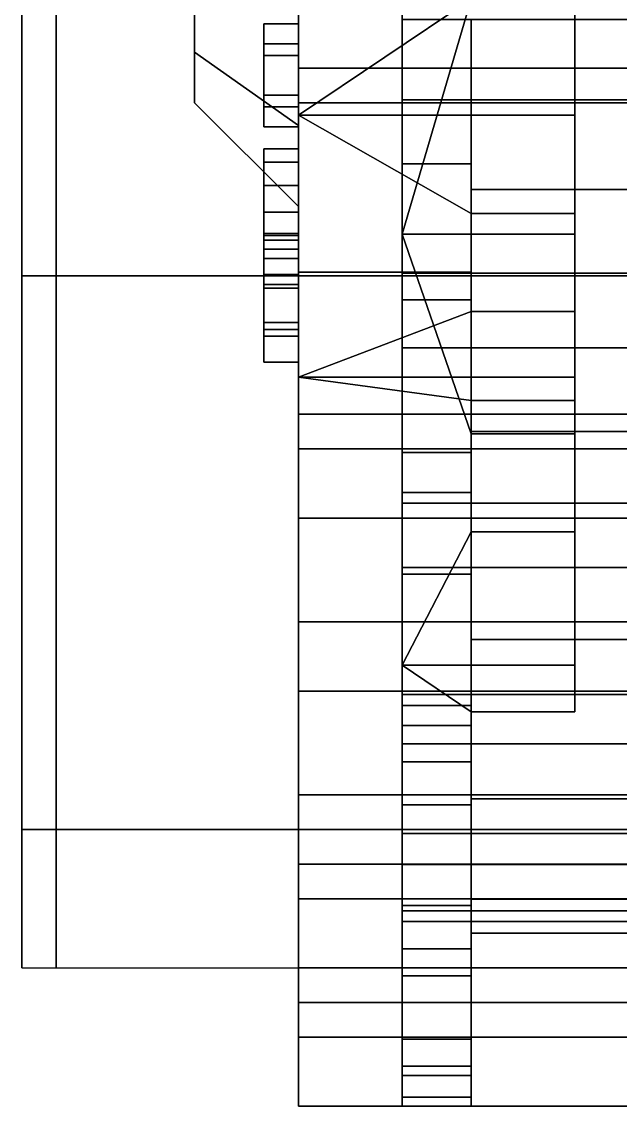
# Model space of a CAD drawing. Header units: millimetres. Extents: x -1 to 1, y -2.1 to 9.2.
# Drawn here: x -0.97 to -0.7969, y -2.08 to -1.7666 of the extents above; entities that cross this region are included whole.
import ezdxf

# ---------------------------------------------------------------- set-up
doc = ezdxf.new("R2010")
doc.units = ezdxf.units.MM
for name, color, linetype in [('fenders', 6, 'Continuous'), ('tracks', 3, 'Continuous'), ('wheels', 2, 'Continuous')]:
    doc.layers.add(name, color=color, linetype=linetype)

msp = doc.modelspace()

# ---------------------------------------------------------------- linework, layer by layer
at = {"layer": 'fenders'}
for points in [[(-0.97, -1.84, 1.05), (-0.97, -1.74, 1.06), (-0.97, -1.74, 1.02), (-0.97, -1.84, 1.01)], [(-0.96, -1.84, 1.06), (-0.96, -1.74, 1.07), (-0.97, -1.74, 1.06), (-0.97, -1.84, 1.05)], [(-0.6, -1.84, 1.06), (-0.6, -1.74, 1.07), (-0.96, -1.74, 1.07), (-0.96, -1.84, 1.06)], [(-0.96, -2, 0.99), (-0.96, -1.84, 1.06), (-0.97, -1.84, 1.05), (-0.97, -2, 0.98)], [(-0.97, -2, 0.98), (-0.97, -1.84, 1.05), (-0.97, -1.84, 1.01), (-0.97, -1.98, 0.94)], [(-0.6, -2, 0.99), (-0.6, -1.84, 1.06), (-0.96, -1.84, 1.06), (-0.96, -2, 0.99)], [(-0.97, -2.04, 0.95), (-0.97, -2, 0.98), (-0.97, -1.98, 0.94), (-0.97, -2.04, 0.89)], [(-0.96, -2.04, 0.96), (-0.96, -2, 0.99), (-0.97, -2, 0.98), (-0.97, -2.04, 0.95)], [(-0.6, -2.04, 0.96), (-0.6, -2, 0.99), (-0.96, -2, 0.99), (-0.96, -2.04, 0.96)]]:
    msp.add_3dface(points, dxfattribs=at)
at = {"layer": 'tracks'}
for points in [[(-0.89, -1.79, 0.95), (-0.89, -1.09, 0.95), (-0.89, -1.08, 0.91), (-0.89, -1.78, 0.91)], [(-0.89, -1.78, 0.91), (-0.89, -1.08, 0.91), (-0.63, -1.08, 0.91), (-0.63, -1.78, 0.91)], [(-0.63, -1.79, 0.95), (-0.63, -1.09, 0.95), (-0.89, -1.09, 0.95), (-0.89, -1.79, 0.95)], [(-0.89, -1.16), (-0.89, -1.94, 0.33), (-0.89, -1.91, 0.36), (-0.89, -1.15, 0.04)], [(-0.89, -1.15, 0.04), (-0.89, -1.91, 0.36), (-0.63, -1.91, 0.36), (-0.63, -1.15, 0.04)], [(-0.63, -1.16), (-0.63, -1.94, 0.33), (-0.89, -1.94, 0.33), (-0.89, -1.16)], [(-0.89, -1.88, 0.88), (-0.89, -1.78, 0.91), (-0.63, -1.78, 0.91), (-0.63, -1.88, 0.88)], [(-0.89, -1.89, 0.92), (-0.89, -1.79, 0.95), (-0.89, -1.78, 0.91), (-0.89, -1.88, 0.88)], [(-0.63, -1.89, 0.92), (-0.63, -1.79, 0.95), (-0.89, -1.79, 0.95), (-0.89, -1.89, 0.92)], [(-0.89, -1.99, 0.84), (-0.89, -1.89, 0.92), (-0.89, -1.88, 0.88), (-0.89, -1.96, 0.81)], [(-0.89, -1.96, 0.81), (-0.89, -1.88, 0.88), (-0.63, -1.88, 0.88), (-0.63, -1.96, 0.81)], [(-0.63, -1.99, 0.84), (-0.63, -1.89, 0.92), (-0.89, -1.89, 0.92), (-0.89, -1.99, 0.84)], [(-0.89, -1.94, 0.33), (-0.89, -2.05, 0.48), (-0.89, -2.01, 0.49), (-0.89, -1.91, 0.36)], [(-0.89, -1.91, 0.36), (-0.89, -2.01, 0.49), (-0.63, -2.01, 0.49), (-0.63, -1.91, 0.36)], [(-0.63, -1.94, 0.33), (-0.63, -2.05, 0.48), (-0.89, -2.05, 0.48), (-0.89, -1.94, 0.33)], [(-0.89, -2.02, 0.71), (-0.89, -1.96, 0.81), (-0.63, -1.96, 0.81), (-0.63, -2.02, 0.71)], [(-0.89, -2.06, 0.72), (-0.89, -1.99, 0.84), (-0.89, -1.96, 0.81), (-0.89, -2.02, 0.71)], [(-0.63, -2.06, 0.72), (-0.63, -1.99, 0.84), (-0.89, -1.99, 0.84), (-0.89, -2.06, 0.72)], [(-0.89, -2.05, 0.48), (-0.89, -2.08, 0.61), (-0.89, -2.04, 0.61), (-0.89, -2.01, 0.49)], [(-0.89, -2.01, 0.49), (-0.89, -2.04, 0.61), (-0.63, -2.04, 0.61), (-0.63, -2.01, 0.49)], [(-0.89, -2.08, 0.61), (-0.89, -2.06, 0.72), (-0.89, -2.02, 0.71), (-0.89, -2.04, 0.61)], [(-0.89, -2.04, 0.61), (-0.89, -2.02, 0.71), (-0.63, -2.02, 0.71), (-0.63, -2.04, 0.61)], [(-0.63, -2.05, 0.48), (-0.63, -2.08, 0.61), (-0.89, -2.08, 0.61), (-0.89, -2.05, 0.48)], [(-0.63, -2.08, 0.61), (-0.63, -2.06, 0.72), (-0.89, -2.06, 0.72), (-0.89, -2.08, 0.61)]]:
    msp.add_3dface(points, dxfattribs=at)
at = {"layer": 'wheels'}
for points in [[(-0.92, -1.74, 0.67), (-0.92, -1.70464, 0.65536), (-0.92, -1.69, 0.62), (-0.92, -1.77536, 0.65536)], [(-0.92, -1.77536, 0.65536), (-0.92, -1.69, 0.62), (-0.92, -1.70464, 0.58464), (-0.92, -1.79, 0.62)], [(-0.92, -1.79, 0.62), (-0.92, -1.70464, 0.58464), (-0.92, -1.74, 0.57), (-0.92, -1.77536, 0.58464)], [(-0.89, -1.79657, 0.67657), (-0.89, -1.74, 0.7), (-0.92, -1.74, 0.67), (-0.92, -1.77536, 0.65536)], [(-0.89, -1.74, 0.54), (-0.89, -1.79657, 0.56343), (-0.92, -1.77536, 0.58464), (-0.92, -1.74, 0.57)], [(-0.84, -1.74, 0.76), (-0.89, -1.74, 0.76), (-0.89, -1.79358, 0.74934), (-0.84, -1.76, 0.75602)], [(-0.84, -1.74, 0.48), (-0.84, -1.76, 0.48398), (-0.89, -1.79358, 0.49066), (-0.89, -1.74, 0.48)], [(-0.89, -1.74, 0.48), (-0.89, -1.79358, 0.49066), (-0.89, -1.78784, 0.50452), (-0.89, -1.77296, 0.50647)], [(-0.89, -1.79358, 0.74934), (-0.89, -1.74, 0.76), (-0.89, -1.74, 0.745), (-0.89, -1.75299, 0.7375)], [(-0.89, -1.74, 0.525), (-0.89, -1.75299, 0.5175), (-0.89, -1.76722, 0.52033), (-0.89, -1.77635, 0.53223)], [(-0.89, -1.74, 0.48), (-0.89, -1.77296, 0.50647), (-0.89, -1.75299, 0.5025), (-0.89, -1.74, 0.495)], [(-0.89, -1.77635, 0.70777), (-0.89, -1.76722, 0.71967), (-0.89, -1.75299, 0.7225), (-0.89, -1.74, 0.715)], [(-0.89, -1.74, 0.54), (-0.89, -1.74, 0.525), (-0.89, -1.77635, 0.53223), (-0.89, -1.79657, 0.56343)], [(-0.89, -1.79657, 0.67657), (-0.89, -1.80718, 0.68718), (-0.89, -1.77635, 0.70777), (-0.89, -1.74, 0.7)], [(-0.89, -1.74, 0.7), (-0.89, -1.77635, 0.70777), (-0.89, -1.74, 0.715), (-0.89, -1.74, 0.7)], [(-0.86, -1.76593, 0.33341), (-0.86, -1.78912, 0.33647), (-0.86, -1.82802, 0.40751), (-0.86, -1.74, 0.39)], [(-0.86, -1.86083, 0.88116), (-0.86, -1.83923, 0.89011), (-0.86, -1.74, 0.85), (-0.86, -1.82802, 0.83249)], [(-0.86, -1.83923, 0.89011), (-0.86, -1.78912, 0.90353), (-0.86, -1.76593, 0.90659), (-0.86, -1.74, 0.85)], [(-0.86, -1.74, 0.85), (-0.84, -1.74, 0.85), (-0.84, -1.76, 0.84602), (-0.86, -1.82802, 0.83249)], [(-0.86, -1.82802, 0.40751), (-0.84, -1.76, 0.39398), (-0.84, -1.74, 0.39), (-0.86, -1.74, 0.39)], [(-0.89, -1.75299, 0.5175), (-0.89, -1.75299, 0.5025), (-0.89, -1.77296, 0.50647), (-0.89, -1.76722, 0.52033)], [(-0.89, -1.76722, 0.71967), (-0.89, -1.77296, 0.73353), (-0.89, -1.75299, 0.7375), (-0.89, -1.75299, 0.7225)], [(-0.89, -1.79358, 0.74934), (-0.89, -1.75299, 0.7375), (-0.89, -1.77296, 0.73353), (-0.89, -1.78784, 0.73548)], [(-0.81, -1.79358, 0.74934), (-0.81, -1.76, 0.75602), (-0.84, -1.76, 0.75602), (-0.89, -1.79358, 0.74934)], [(-0.81, -1.76, 0.48398), (-0.81, -1.79358, 0.49066), (-0.89, -1.79358, 0.49066), (-0.84, -1.76, 0.48398)], [(-0.81, -1.76, 0.84602), (-0.81, -1.82802, 0.83249), (-0.86, -1.82802, 0.83249), (-0.84, -1.76, 0.84602)], [(-0.81, -1.82802, 0.40751), (-0.81, -1.76, 0.39398), (-0.84, -1.76, 0.39398), (-0.86, -1.82802, 0.40751)], [(-0.81, -1.79358, 0.74934), (-0.81, -1.82802, 0.83249), (-0.81, -1.76, 0.84602), (-0.81, -1.76, 0.75602)], [(-0.81, -1.82802, 0.40751), (-0.81, -1.79358, 0.49066), (-0.81, -1.76, 0.48398), (-0.81, -1.76, 0.39398)], [(-0.9, -1.76722, 0.52033), (-0.9, -1.77296, 0.50647), (-0.9, -1.78784, 0.50452), (-0.9, -1.77635, 0.53223)], [(-0.89, -1.76722, 0.52033), (-0.89, -1.77296, 0.50647), (-0.9, -1.77296, 0.50647), (-0.9, -1.76722, 0.52033)], [(-0.89, -1.77635, 0.53223), (-0.89, -1.76722, 0.52033), (-0.9, -1.76722, 0.52033), (-0.9, -1.77635, 0.53223)], [(-0.9, -1.77635, 0.70777), (-0.9, -1.78784, 0.73548), (-0.9, -1.77296, 0.73353), (-0.9, -1.76722, 0.71967)], [(-0.89, -1.76722, 0.71967), (-0.89, -1.77635, 0.70777), (-0.9, -1.77635, 0.70777), (-0.9, -1.76722, 0.71967)], [(-0.89, -1.77296, 0.73353), (-0.89, -1.76722, 0.71967), (-0.9, -1.76722, 0.71967), (-0.9, -1.77296, 0.73353)], [(-0.84, -1.76593, 0.33341), (-0.84, -1.78912, 0.33647), (-0.86, -1.78912, 0.33647), (-0.86, -1.76593, 0.33341)], [(-0.84, -1.78912, 0.90353), (-0.84, -1.76593, 0.90659), (-0.86, -1.76593, 0.90659), (-0.86, -1.78912, 0.90353)], [(-0.68, -1.76593, 0.33341), (-0.68, -1.78912, 0.33647), (-0.84, -1.78912, 0.33647), (-0.84, -1.76593, 0.33341)], [(-0.68, -1.78912, 0.90353), (-0.68, -1.76593, 0.90659), (-0.84, -1.76593, 0.90659), (-0.84, -1.78912, 0.90353)], [(-0.89, -1.77296, 0.50647), (-0.89, -1.78784, 0.50452), (-0.9, -1.78784, 0.50452), (-0.9, -1.77296, 0.50647)], [(-0.89, -1.78784, 0.73548), (-0.89, -1.77296, 0.73353), (-0.9, -1.77296, 0.73353), (-0.9, -1.78784, 0.73548)], [(-0.89, -1.82, 0.62), (-0.89, -1.79657, 0.67657), (-0.92, -1.77536, 0.65536), (-0.92, -1.79, 0.62)], [(-0.89, -1.79657, 0.56343), (-0.89, -1.82, 0.62), (-0.92, -1.79, 0.62), (-0.92, -1.77536, 0.58464)], [(-0.9, -1.77635, 0.53223), (-0.9, -1.78784, 0.50452), (-0.9, -1.79697, 0.51642), (-0.9, -1.79123, 0.53027)], [(-0.89, -1.79123, 0.53027), (-0.89, -1.77635, 0.53223), (-0.9, -1.77635, 0.53223), (-0.9, -1.79123, 0.53027)], [(-0.9, -1.79123, 0.70973), (-0.9, -1.79697, 0.72358), (-0.9, -1.78784, 0.73548), (-0.9, -1.77635, 0.70777)], [(-0.89, -1.77635, 0.70777), (-0.89, -1.79123, 0.70973), (-0.9, -1.79123, 0.70973), (-0.9, -1.77635, 0.70777)], [(-0.89, -1.77635, 0.53223), (-0.89, -1.79123, 0.53027), (-0.89, -1.80329, 0.53834), (-0.89, -1.80718, 0.55282)], [(-0.89, -1.80718, 0.68718), (-0.89, -1.80329, 0.70166), (-0.89, -1.79123, 0.70973), (-0.89, -1.77635, 0.70777)], [(-0.89, -1.79657, 0.56343), (-0.89, -1.77635, 0.53223), (-0.89, -1.80718, 0.55282), (-0.89, -1.79657, 0.56343)], [(-0.89, -1.78784, 0.50452), (-0.89, -1.79697, 0.51642), (-0.9, -1.79697, 0.51642), (-0.9, -1.78784, 0.50452)], [(-0.89, -1.79697, 0.72358), (-0.89, -1.78784, 0.73548), (-0.9, -1.78784, 0.73548), (-0.9, -1.79697, 0.72358)], [(-0.89, -1.83899, 0.71899), (-0.89, -1.79358, 0.74934), (-0.89, -1.78784, 0.73548), (-0.89, -1.79697, 0.72358)], [(-0.89, -1.79358, 0.49066), (-0.89, -1.8139, 0.52773), (-0.89, -1.79697, 0.51642), (-0.89, -1.78784, 0.50452)], [(-0.84, -1.78912, 0.33647), (-0.84, -1.8077, 0.28891), (-0.86, -1.8077, 0.28891), (-0.86, -1.78912, 0.33647)], [(-0.84, -1.8077, 0.95109), (-0.84, -1.78912, 0.90353), (-0.86, -1.78912, 0.90353), (-0.86, -1.8077, 0.95109)], [(-0.86, -1.8077, 0.28891), (-0.86, -1.828, 0.29159), (-0.86, -1.82802, 0.40751), (-0.86, -1.78912, 0.33647)], [(-0.86, -1.84691, 0.94058), (-0.86, -1.828, 0.94841), (-0.86, -1.78912, 0.90353), (-0.86, -1.83923, 0.89011)], [(-0.84, -1.78912, 0.33647), (-0.68, -1.78912, 0.33647), (-0.68, -1.81506, 0.33988), (-0.84, -1.81506, 0.33988)], [(-0.84, -1.81506, 0.33988), (-0.84, -1.828, 0.29159), (-0.84, -1.8077, 0.28891), (-0.84, -1.78912, 0.33647)], [(-0.84, -1.81506, 0.90012), (-0.68, -1.81506, 0.90012), (-0.68, -1.78912, 0.90353), (-0.84, -1.78912, 0.90353)], [(-0.84, -1.828, 0.94841), (-0.84, -1.81506, 0.90012), (-0.84, -1.78912, 0.90353), (-0.84, -1.8077, 0.95109)], [(-0.89, -1.79697, 0.51642), (-0.89, -1.79123, 0.53027), (-0.9, -1.79123, 0.53027), (-0.9, -1.79697, 0.51642)], [(-0.89, -1.79123, 0.70973), (-0.89, -1.79697, 0.72358), (-0.9, -1.79697, 0.72358), (-0.9, -1.79123, 0.70973)], [(-0.89, -1.79123, 0.53027), (-0.89, -1.79697, 0.51642), (-0.89, -1.8139, 0.52773), (-0.89, -1.80329, 0.53834)], [(-0.89, -1.80329, 0.70166), (-0.89, -1.8139, 0.71227), (-0.89, -1.79697, 0.72358), (-0.89, -1.79123, 0.70973)], [(-0.84, -1.83899, 0.71899), (-0.84, -1.82204, 0.73032), (-0.89, -1.79358, 0.74934), (-0.89, -1.83899, 0.71899)], [(-0.81, -1.82204, 0.73032), (-0.81, -1.79358, 0.74934), (-0.89, -1.79358, 0.74934), (-0.84, -1.82204, 0.73032)], [(-0.84, -1.83899, 0.52101), (-0.89, -1.83899, 0.52101), (-0.89, -1.79358, 0.49066), (-0.84, -1.82204, 0.50968)], [(-0.81, -1.79358, 0.49066), (-0.81, -1.82204, 0.50968), (-0.84, -1.82204, 0.50968), (-0.89, -1.79358, 0.49066)], [(-0.89, -1.79358, 0.49066), (-0.89, -1.83899, 0.52101), (-0.89, -1.82839, 0.53161), (-0.89, -1.8139, 0.52773)], [(-0.81, -1.82802, 0.83249), (-0.81, -1.79358, 0.74934), (-0.81, -1.82204, 0.73032), (-0.81, -1.88568, 0.79396)], [(-0.81, -1.79358, 0.49066), (-0.81, -1.82802, 0.40751), (-0.81, -1.88568, 0.44604), (-0.81, -1.82204, 0.50968)], [(-0.89, -1.79657, 0.56343), (-0.89, -1.80718, 0.55282), (-0.89, -1.82777, 0.58365), (-0.89, -1.82, 0.62)], [(-0.89, -1.82, 0.62), (-0.89, -1.835, 0.62), (-0.89, -1.82777, 0.65635), (-0.89, -1.79657, 0.67657)], [(-0.89, -1.79657, 0.67657), (-0.89, -1.82777, 0.65635), (-0.89, -1.80718, 0.68718), (-0.89, -1.79657, 0.67657)], [(-0.89, -1.83899, 0.71899), (-0.89, -1.79697, 0.72358), (-0.89, -1.8139, 0.71227), (-0.89, -1.82839, 0.70839)], [(-0.9, -1.80329, 0.53834), (-0.9, -1.8139, 0.52773), (-0.9, -1.82839, 0.53161), (-0.9, -1.80718, 0.55282)], [(-0.89, -1.80329, 0.53834), (-0.89, -1.8139, 0.52773), (-0.9, -1.8139, 0.52773), (-0.9, -1.80329, 0.53834)], [(-0.89, -1.80718, 0.55282), (-0.89, -1.80329, 0.53834), (-0.9, -1.80329, 0.53834), (-0.9, -1.80718, 0.55282)], [(-0.9, -1.80718, 0.68718), (-0.9, -1.82839, 0.70839), (-0.9, -1.8139, 0.71227), (-0.9, -1.80329, 0.70166)], [(-0.89, -1.80329, 0.70166), (-0.89, -1.80718, 0.68718), (-0.9, -1.80718, 0.68718), (-0.9, -1.80329, 0.70166)], [(-0.89, -1.8139, 0.71227), (-0.89, -1.80329, 0.70166), (-0.9, -1.80329, 0.70166), (-0.9, -1.8139, 0.71227)], [(-0.9, -1.80718, 0.55282), (-0.9, -1.82839, 0.53161), (-0.9, -1.83227, 0.5461), (-0.9, -1.82166, 0.55671)], [(-0.89, -1.82166, 0.55671), (-0.89, -1.80718, 0.55282), (-0.9, -1.80718, 0.55282), (-0.9, -1.82166, 0.55671)], [(-0.9, -1.82166, 0.68329), (-0.9, -1.83227, 0.6939), (-0.9, -1.82839, 0.70839), (-0.9, -1.80718, 0.68718)], [(-0.89, -1.80718, 0.68718), (-0.89, -1.82166, 0.68329), (-0.9, -1.82166, 0.68329), (-0.9, -1.80718, 0.68718)], [(-0.89, -1.80718, 0.55282), (-0.89, -1.82166, 0.55671), (-0.89, -1.82973, 0.56877), (-0.89, -1.82777, 0.58365)], [(-0.89, -1.82777, 0.65635), (-0.89, -1.82973, 0.67123), (-0.89, -1.82166, 0.68329), (-0.89, -1.80718, 0.68718)], [(-0.84, -1.8077, 0.28891), (-0.84, -1.828, 0.29159), (-0.86, -1.828, 0.29159), (-0.86, -1.8077, 0.28891)], [(-0.84, -1.828, 0.94841), (-0.84, -1.8077, 0.95109), (-0.86, -1.8077, 0.95109), (-0.86, -1.828, 0.94841)], [(-0.89, -1.8139, 0.52773), (-0.89, -1.82839, 0.53161), (-0.9, -1.82839, 0.53161), (-0.9, -1.8139, 0.52773)], [(-0.89, -1.82839, 0.70839), (-0.89, -1.8139, 0.71227), (-0.9, -1.8139, 0.71227), (-0.9, -1.82839, 0.70839)], [(-0.84, -1.81506, 0.33988), (-0.68, -1.81506, 0.33988), (-0.68, -1.83923, 0.34989), (-0.84, -1.83923, 0.34989)], [(-0.84, -1.828, 0.29159), (-0.84, -1.81506, 0.33988), (-0.84, -1.83923, 0.34989), (-0.84, -1.84691, 0.29942)], [(-0.84, -1.83923, 0.89011), (-0.68, -1.83923, 0.89011), (-0.68, -1.81506, 0.90012), (-0.84, -1.81506, 0.90012)], [(-0.84, -1.81506, 0.90012), (-0.84, -1.828, 0.94841), (-0.84, -1.84691, 0.94058), (-0.84, -1.83923, 0.89011)], [(-0.89, -1.82, 0.62), (-0.89, -1.82777, 0.58365), (-0.89, -1.835, 0.62), (-0.89, -1.82, 0.62)], [(-0.89, -1.83227, 0.5461), (-0.89, -1.82166, 0.55671), (-0.9, -1.82166, 0.55671), (-0.9, -1.83227, 0.5461)], [(-0.89, -1.82166, 0.68329), (-0.89, -1.83227, 0.6939), (-0.9, -1.83227, 0.6939), (-0.9, -1.82166, 0.68329)], [(-0.89, -1.82166, 0.55671), (-0.89, -1.83227, 0.5461), (-0.89, -1.84358, 0.56303), (-0.89, -1.82973, 0.56877)], [(-0.89, -1.82973, 0.67123), (-0.89, -1.84358, 0.67697), (-0.89, -1.83227, 0.6939), (-0.89, -1.82166, 0.68329)], [(-0.84, -1.88568, 0.79396), (-0.84, -1.82204, 0.73032), (-0.84, -1.83899, 0.71899), (-0.84, -1.90263, 0.78263)], [(-0.81, -1.88568, 0.79396), (-0.81, -1.82204, 0.73032), (-0.84, -1.82204, 0.73032), (-0.84, -1.88568, 0.79396)], [(-0.84, -1.90263, 0.45737), (-0.84, -1.83899, 0.52101), (-0.84, -1.82204, 0.50968), (-0.84, -1.88568, 0.44604)], [(-0.81, -1.82204, 0.50968), (-0.81, -1.88568, 0.44604), (-0.84, -1.88568, 0.44604), (-0.84, -1.82204, 0.50968)], [(-0.9, -1.82777, 0.58365), (-0.9, -1.85548, 0.57216), (-0.9, -1.85353, 0.58704), (-0.9, -1.83967, 0.59278)], [(-0.9, -1.82973, 0.56877), (-0.9, -1.84358, 0.56303), (-0.9, -1.85548, 0.57216), (-0.9, -1.82777, 0.58365)], [(-0.89, -1.83967, 0.59278), (-0.89, -1.82777, 0.58365), (-0.9, -1.82777, 0.58365), (-0.9, -1.83967, 0.59278)], [(-0.89, -1.82777, 0.58365), (-0.89, -1.82973, 0.56877), (-0.9, -1.82973, 0.56877), (-0.9, -1.82777, 0.58365)], [(-0.9, -1.82777, 0.65635), (-0.9, -1.85548, 0.66784), (-0.9, -1.84358, 0.67697), (-0.9, -1.82973, 0.67123)], [(-0.9, -1.83967, 0.64722), (-0.9, -1.85353, 0.65296), (-0.9, -1.85548, 0.66784), (-0.9, -1.82777, 0.65635)], [(-0.89, -1.82973, 0.67123), (-0.89, -1.82777, 0.65635), (-0.9, -1.82777, 0.65635), (-0.9, -1.82973, 0.67123)], [(-0.89, -1.82777, 0.65635), (-0.89, -1.83967, 0.64722), (-0.9, -1.83967, 0.64722), (-0.9, -1.82777, 0.65635)], [(-0.89, -1.82839, 0.53161), (-0.89, -1.83227, 0.5461), (-0.9, -1.83227, 0.5461), (-0.9, -1.82839, 0.53161)], [(-0.89, -1.83227, 0.6939), (-0.89, -1.82839, 0.70839), (-0.9, -1.82839, 0.70839), (-0.9, -1.83227, 0.6939)], [(-0.89, -1.82973, 0.56877), (-0.89, -1.84358, 0.56303), (-0.9, -1.84358, 0.56303), (-0.9, -1.82973, 0.56877)], [(-0.89, -1.84358, 0.67697), (-0.89, -1.82973, 0.67123), (-0.9, -1.82973, 0.67123), (-0.9, -1.84358, 0.67697)], [(-0.89, -1.82777, 0.58365), (-0.89, -1.83967, 0.59278), (-0.89, -1.8425, 0.60701), (-0.89, -1.835, 0.62)], [(-0.89, -1.835, 0.62), (-0.89, -1.8425, 0.63299), (-0.89, -1.83967, 0.64722), (-0.89, -1.82777, 0.65635)], [(-0.89, -1.86934, 0.67358), (-0.89, -1.83899, 0.71899), (-0.89, -1.82839, 0.70839), (-0.89, -1.83227, 0.6939)], [(-0.89, -1.83899, 0.52101), (-0.89, -1.84358, 0.56303), (-0.89, -1.83227, 0.5461), (-0.89, -1.82839, 0.53161)], [(-0.84, -1.828, 0.29159), (-0.84, -1.84691, 0.29942), (-0.86, -1.84691, 0.29942), (-0.86, -1.828, 0.29159)], [(-0.84, -1.84691, 0.94058), (-0.84, -1.828, 0.94841), (-0.86, -1.828, 0.94841), (-0.86, -1.84691, 0.94058)], [(-0.86, -1.828, 0.29159), (-0.86, -1.83923, 0.34989), (-0.86, -1.82802, 0.40751)], [(-0.86, -1.828, 0.29159), (-0.86, -1.84691, 0.29942), (-0.86, -1.83923, 0.34989)], [(-0.86, -1.83923, 0.34989), (-0.86, -1.86083, 0.35884), (-0.86, -1.82802, 0.40751)], [(-0.86, -1.86083, 0.35884), (-0.86, -1.90575, 0.38478), (-0.86, -1.90263, 0.45737), (-0.86, -1.82802, 0.40751)], [(-0.86, -1.92431, 0.84099), (-0.86, -1.90575, 0.85522), (-0.86, -1.82802, 0.83249), (-0.86, -1.90263, 0.78263)], [(-0.86, -1.90575, 0.85522), (-0.86, -1.92624, 0.90199), (-0.86, -1.91, 0.91445), (-0.86, -1.82802, 0.83249)], [(-0.86, -1.91, 0.91445), (-0.86, -1.86083, 0.88116), (-0.86, -1.82802, 0.83249)], [(-0.86, -1.82802, 0.83249), (-0.84, -1.88568, 0.79396), (-0.84, -1.90263, 0.78263), (-0.86, -1.90263, 0.78263)], [(-0.81, -1.82802, 0.83249), (-0.81, -1.88568, 0.79396), (-0.84, -1.88568, 0.79396), (-0.86, -1.82802, 0.83249)], [(-0.86, -1.90263, 0.45737), (-0.84, -1.90263, 0.45737), (-0.84, -1.88568, 0.44604), (-0.86, -1.82802, 0.40751)], [(-0.81, -1.88568, 0.44604), (-0.81, -1.82802, 0.40751), (-0.86, -1.82802, 0.40751), (-0.84, -1.88568, 0.44604)], [(-0.89, -1.86934, 0.67358), (-0.89, -1.83227, 0.6939), (-0.89, -1.84358, 0.67697), (-0.89, -1.85548, 0.66784)], [(-0.9, -1.835, 0.62), (-0.9, -1.865, 0.62), (-0.9, -1.8575, 0.63299), (-0.9, -1.8425, 0.63299)], [(-0.9, -1.8425, 0.60701), (-0.9, -1.8575, 0.60701), (-0.9, -1.865, 0.62), (-0.9, -1.835, 0.62)], [(-0.89, -1.8425, 0.63299), (-0.89, -1.835, 0.62), (-0.9, -1.835, 0.62), (-0.9, -1.8425, 0.63299)], [(-0.89, -1.835, 0.62), (-0.89, -1.8425, 0.60701), (-0.9, -1.8425, 0.60701), (-0.9, -1.835, 0.62)], [(-0.89, -1.85353, 0.58704), (-0.89, -1.83967, 0.59278), (-0.9, -1.83967, 0.59278), (-0.9, -1.85353, 0.58704)], [(-0.89, -1.83967, 0.64722), (-0.89, -1.85353, 0.65296), (-0.9, -1.85353, 0.65296), (-0.9, -1.83967, 0.64722)], [(-0.84, -1.83899, 0.71899), (-0.89, -1.83899, 0.71899), (-0.89, -1.86934, 0.67358), (-0.84, -1.85032, 0.70204)], [(-0.84, -1.83899, 0.52101), (-0.84, -1.85032, 0.53796), (-0.89, -1.86934, 0.56642), (-0.89, -1.83899, 0.52101)], [(-0.89, -1.83899, 0.52101), (-0.89, -1.86934, 0.56642), (-0.89, -1.85548, 0.57216), (-0.89, -1.84358, 0.56303)], [(-0.89, -1.83967, 0.59278), (-0.89, -1.85353, 0.58704), (-0.89, -1.8575, 0.60701), (-0.89, -1.8425, 0.60701)], [(-0.89, -1.8425, 0.63299), (-0.89, -1.8575, 0.63299), (-0.89, -1.85353, 0.65296), (-0.89, -1.83967, 0.64722)], [(-0.84, -1.84691, 0.29942), (-0.84, -1.83923, 0.34989), (-0.86, -1.83923, 0.34989), (-0.86, -1.84691, 0.29942)], [(-0.84, -1.83923, 0.89011), (-0.84, -1.84691, 0.94058), (-0.86, -1.84691, 0.94058), (-0.86, -1.83923, 0.89011)], [(-0.84, -1.83923, 0.34989), (-0.84, -1.86083, 0.35884), (-0.86, -1.86083, 0.35884), (-0.86, -1.83923, 0.34989)], [(-0.84, -1.86083, 0.88116), (-0.84, -1.83923, 0.89011), (-0.86, -1.83923, 0.89011), (-0.86, -1.86083, 0.88116)], [(-0.84, -1.90263, 0.78263), (-0.84, -1.83899, 0.71899), (-0.84, -1.85032, 0.70204), (-0.84, -1.91396, 0.76568)], [(-0.84, -1.91396, 0.47432), (-0.84, -1.85032, 0.53796), (-0.84, -1.83899, 0.52101), (-0.84, -1.90263, 0.45737)], [(-0.68, -1.83923, 0.34989), (-0.68, -1.86083, 0.35884), (-0.84, -1.86083, 0.35884), (-0.84, -1.83923, 0.34989)], [(-0.68, -1.86083, 0.88116), (-0.68, -1.83923, 0.89011), (-0.84, -1.83923, 0.89011), (-0.84, -1.86083, 0.88116)], [(-0.89, -1.8575, 0.63299), (-0.89, -1.8425, 0.63299), (-0.9, -1.8425, 0.63299), (-0.9, -1.8575, 0.63299)], [(-0.89, -1.8425, 0.60701), (-0.89, -1.8575, 0.60701), (-0.9, -1.8575, 0.60701), (-0.9, -1.8425, 0.60701)], [(-0.89, -1.84358, 0.56303), (-0.89, -1.85548, 0.57216), (-0.9, -1.85548, 0.57216), (-0.9, -1.84358, 0.56303)], [(-0.89, -1.85548, 0.66784), (-0.89, -1.84358, 0.67697), (-0.9, -1.84358, 0.67697), (-0.9, -1.85548, 0.66784)], [(-0.81, -1.86934, 0.67358), (-0.81, -1.85032, 0.70204), (-0.84, -1.85032, 0.70204), (-0.89, -1.86934, 0.67358)], [(-0.81, -1.85032, 0.53796), (-0.81, -1.86934, 0.56642), (-0.89, -1.86934, 0.56642), (-0.84, -1.85032, 0.53796)], [(-0.81, -1.85032, 0.70204), (-0.81, -1.91396, 0.76568), (-0.84, -1.91396, 0.76568), (-0.84, -1.85032, 0.70204)], [(-0.81, -1.91396, 0.47432), (-0.81, -1.85032, 0.53796), (-0.84, -1.85032, 0.53796), (-0.84, -1.91396, 0.47432)], [(-0.81, -1.86934, 0.67358), (-0.81, -1.95249, 0.70802), (-0.81, -1.91396, 0.76568), (-0.81, -1.85032, 0.70204)], [(-0.81, -1.95249, 0.53198), (-0.81, -1.86934, 0.56642), (-0.81, -1.85032, 0.53796), (-0.81, -1.91396, 0.47432)], [(-0.89, -1.85548, 0.57216), (-0.89, -1.85353, 0.58704), (-0.9, -1.85353, 0.58704), (-0.9, -1.85548, 0.57216)], [(-0.89, -1.85353, 0.65296), (-0.89, -1.85548, 0.66784), (-0.9, -1.85548, 0.66784), (-0.9, -1.85353, 0.65296)], [(-0.89, -1.88, 0.62), (-0.89, -1.86934, 0.67358), (-0.89, -1.85548, 0.66784), (-0.89, -1.85353, 0.65296)], [(-0.89, -1.86934, 0.56642), (-0.89, -1.8575, 0.60701), (-0.89, -1.85353, 0.58704), (-0.89, -1.85548, 0.57216)], [(-0.89, -1.88, 0.62), (-0.89, -1.85353, 0.65296), (-0.89, -1.8575, 0.63299), (-0.89, -1.865, 0.62)], [(-0.89, -1.865, 0.62), (-0.89, -1.8575, 0.63299), (-0.9, -1.8575, 0.63299), (-0.9, -1.865, 0.62)], [(-0.89, -1.8575, 0.60701), (-0.89, -1.865, 0.62), (-0.9, -1.865, 0.62), (-0.9, -1.8575, 0.60701)], [(-0.89, -1.86934, 0.56642), (-0.89, -1.88, 0.62), (-0.89, -1.865, 0.62), (-0.89, -1.8575, 0.60701)], [(-0.84, -1.86083, 0.35884), (-0.84, -1.89109, 0.31772), (-0.86, -1.89109, 0.31772), (-0.86, -1.86083, 0.35884)], [(-0.84, -1.89109, 0.92228), (-0.84, -1.86083, 0.88116), (-0.86, -1.86083, 0.88116), (-0.86, -1.89109, 0.92228)], [(-0.86, -1.89109, 0.31772), (-0.86, -1.91, 0.32555), (-0.86, -1.90575, 0.38478), (-0.86, -1.86083, 0.35884)], [(-0.84, -1.86083, 0.35884), (-0.68, -1.86083, 0.35884), (-0.68, -1.885, 0.36885), (-0.84, -1.885, 0.36885)], [(-0.84, -1.885, 0.36885), (-0.84, -1.91, 0.32555), (-0.84, -1.89109, 0.31772), (-0.84, -1.86083, 0.35884)], [(-0.84, -1.885, 0.87115), (-0.68, -1.885, 0.87115), (-0.68, -1.86083, 0.88116), (-0.84, -1.86083, 0.88116)], [(-0.84, -1.91, 0.91445), (-0.84, -1.885, 0.87115), (-0.84, -1.86083, 0.88116), (-0.84, -1.89109, 0.92228)], [(-0.81, -1.87602, 0.64), (-0.81, -1.86934, 0.67358), (-0.89, -1.86934, 0.67358), (-0.84, -1.87602, 0.64)], [(-0.81, -1.86934, 0.56642), (-0.81, -1.87602, 0.6), (-0.84, -1.87602, 0.6), (-0.89, -1.86934, 0.56642)], [(-0.84, -1.88, 0.62), (-0.89, -1.88, 0.62), (-0.89, -1.86934, 0.56642), (-0.84, -1.87602, 0.6)], [(-0.84, -1.88, 0.62), (-0.84, -1.87602, 0.64), (-0.89, -1.86934, 0.67358), (-0.89, -1.88, 0.62)], [(-0.81, -1.95249, 0.70802), (-0.81, -1.86934, 0.67358), (-0.81, -1.87602, 0.64), (-0.81, -1.96602, 0.64)], [(-0.81, -1.86934, 0.56642), (-0.81, -1.95249, 0.53198), (-0.81, -1.96602, 0.6), (-0.81, -1.87602, 0.6)], [(-0.81, -1.96602, 0.64), (-0.81, -1.87602, 0.64), (-0.84, -1.87602, 0.64), (-0.84, -1.96602, 0.64)], [(-0.81, -1.87602, 0.6), (-0.81, -1.96602, 0.6), (-0.84, -1.96602, 0.6), (-0.84, -1.87602, 0.6)], [(-0.84, -1.96602, 0.64), (-0.84, -1.87602, 0.64), (-0.84, -1.88, 0.62), (-0.84, -1.97, 0.62)], [(-0.84, -1.97, 0.62), (-0.84, -1.88, 0.62), (-0.84, -1.87602, 0.6), (-0.84, -1.96602, 0.6)], [(-0.84, -1.885, 0.36885), (-0.68, -1.885, 0.36885), (-0.68, -1.90575, 0.38478), (-0.84, -1.90575, 0.38478)], [(-0.84, -1.91, 0.32555), (-0.84, -1.885, 0.36885), (-0.84, -1.90575, 0.38478), (-0.84, -1.92624, 0.33801)], [(-0.84, -1.90575, 0.85522), (-0.68, -1.90575, 0.85522), (-0.68, -1.885, 0.87115), (-0.84, -1.885, 0.87115)], [(-0.84, -1.885, 0.87115), (-0.84, -1.91, 0.91445), (-0.84, -1.92624, 0.90199), (-0.84, -1.90575, 0.85522)], [(-0.84, -1.89109, 0.31772), (-0.84, -1.91, 0.32555), (-0.86, -1.91, 0.32555), (-0.86, -1.89109, 0.31772)], [(-0.84, -1.91, 0.91445), (-0.84, -1.89109, 0.92228), (-0.86, -1.89109, 0.92228), (-0.86, -1.91, 0.91445)], [(-0.86, -1.96417, 0.36712), (-0.86, -1.98042, 0.37958), (-0.86, -1.90263, 0.45737), (-0.86, -1.92431, 0.39901)], [(-0.86, -1.90575, 0.38478), (-0.86, -1.92431, 0.39901), (-0.86, -1.90263, 0.45737)], [(-0.86, -1.96099, 0.43569), (-0.86, -1.97522, 0.45425), (-0.86, -1.95249, 0.53198), (-0.86, -1.90263, 0.45737)], [(-0.86, -1.98042, 0.37958), (-0.86, -1.99288, 0.39583), (-0.86, -1.96099, 0.43569), (-0.86, -1.90263, 0.45737)], [(-0.86, -2.00116, 0.74083), (-0.86, -1.97522, 0.78575), (-0.86, -1.90263, 0.78263), (-0.86, -1.95249, 0.70802)], [(-0.86, -1.99288, 0.84417), (-0.86, -1.98042, 0.86042), (-0.86, -1.90263, 0.78263), (-0.86, -1.96099, 0.80431)], [(-0.86, -1.97522, 0.78575), (-0.86, -1.96099, 0.80431), (-0.86, -1.90263, 0.78263)], [(-0.86, -1.98042, 0.86042), (-0.86, -1.96417, 0.87288), (-0.86, -1.92431, 0.84099), (-0.86, -1.90263, 0.78263)], [(-0.86, -1.90263, 0.78263), (-0.84, -1.90263, 0.78263), (-0.84, -1.91396, 0.76568), (-0.86, -1.95249, 0.70802)], [(-0.86, -1.95249, 0.53198), (-0.84, -1.91396, 0.47432), (-0.84, -1.90263, 0.45737), (-0.86, -1.90263, 0.45737)], [(-0.84, -1.92624, 0.33801), (-0.84, -1.90575, 0.38478), (-0.86, -1.90575, 0.38478), (-0.86, -1.92624, 0.33801)], [(-0.84, -1.90575, 0.85522), (-0.84, -1.92624, 0.90199), (-0.86, -1.92624, 0.90199), (-0.86, -1.90575, 0.85522)], [(-0.84, -1.90575, 0.38478), (-0.84, -1.92431, 0.39901), (-0.86, -1.92431, 0.39901), (-0.86, -1.90575, 0.38478)], [(-0.84, -1.92431, 0.84099), (-0.84, -1.90575, 0.85522), (-0.86, -1.90575, 0.85522), (-0.86, -1.92431, 0.84099)], [(-0.86, -1.91, 0.32555), (-0.86, -1.92624, 0.33801), (-0.86, -1.90575, 0.38478)], [(-0.68, -1.90575, 0.38478), (-0.68, -1.92431, 0.39901), (-0.84, -1.92431, 0.39901), (-0.84, -1.90575, 0.38478)], [(-0.68, -1.92431, 0.84099), (-0.68, -1.90575, 0.85522), (-0.84, -1.90575, 0.85522), (-0.84, -1.92431, 0.84099)], [(-0.84, -1.91, 0.32555), (-0.84, -1.92624, 0.33801), (-0.86, -1.92624, 0.33801), (-0.86, -1.91, 0.32555)], [(-0.84, -1.92624, 0.90199), (-0.84, -1.91, 0.91445), (-0.86, -1.91, 0.91445), (-0.86, -1.92624, 0.90199)], [(-0.81, -1.91396, 0.76568), (-0.81, -1.95249, 0.70802), (-0.86, -1.95249, 0.70802), (-0.84, -1.91396, 0.76568)], [(-0.81, -1.95249, 0.53198), (-0.81, -1.91396, 0.47432), (-0.84, -1.91396, 0.47432), (-0.86, -1.95249, 0.53198)], [(-0.84, -1.92431, 0.39901), (-0.84, -1.96417, 0.36712), (-0.86, -1.96417, 0.36712), (-0.86, -1.92431, 0.39901)], [(-0.84, -1.96417, 0.87288), (-0.84, -1.92431, 0.84099), (-0.86, -1.92431, 0.84099), (-0.86, -1.96417, 0.87288)], [(-0.84, -1.92431, 0.39901), (-0.68, -1.92431, 0.39901), (-0.68, -1.94506, 0.41494), (-0.84, -1.94506, 0.41494)], [(-0.84, -1.94506, 0.41494), (-0.84, -1.98042, 0.37958), (-0.84, -1.96417, 0.36712), (-0.84, -1.92431, 0.39901)], [(-0.84, -1.94506, 0.82506), (-0.68, -1.94506, 0.82506), (-0.68, -1.92431, 0.84099), (-0.84, -1.92431, 0.84099)], [(-0.84, -1.98042, 0.86042), (-0.84, -1.94506, 0.82506), (-0.84, -1.92431, 0.84099), (-0.84, -1.96417, 0.87288)], [(-0.84, -1.94506, 0.41494), (-0.68, -1.94506, 0.41494), (-0.68, -1.96099, 0.43569), (-0.84, -1.96099, 0.43569)], [(-0.84, -1.98042, 0.37958), (-0.84, -1.94506, 0.41494), (-0.84, -1.96099, 0.43569), (-0.84, -1.99288, 0.39583)], [(-0.84, -1.96099, 0.80431), (-0.68, -1.96099, 0.80431), (-0.68, -1.94506, 0.82506), (-0.84, -1.94506, 0.82506)], [(-0.84, -1.94506, 0.82506), (-0.84, -1.98042, 0.86042), (-0.84, -1.99288, 0.84417), (-0.84, -1.96099, 0.80431)], [(-0.81, -1.95249, 0.70802), (-0.81, -1.96602, 0.64), (-0.84, -1.96602, 0.64), (-0.86, -1.95249, 0.70802)], [(-0.81, -1.96602, 0.6), (-0.81, -1.95249, 0.53198), (-0.86, -1.95249, 0.53198), (-0.84, -1.96602, 0.6)], [(-0.86, -1.97522, 0.45425), (-0.86, -2.02199, 0.43376), (-0.86, -2.03445, 0.45), (-0.86, -1.95249, 0.53198)], [(-0.86, -2.00116, 0.49917), (-0.86, -2.01011, 0.52077), (-0.86, -1.97, 0.62), (-0.86, -1.95249, 0.53198)], [(-0.86, -2.03445, 0.45), (-0.86, -2.00116, 0.49917), (-0.86, -1.95249, 0.53198)], [(-0.86, -2.02659, 0.64593), (-0.86, -2.02353, 0.66912), (-0.86, -1.95249, 0.70802), (-0.86, -1.97, 0.62)], [(-0.86, -2.01011, 0.71923), (-0.86, -2.00116, 0.74083), (-0.86, -1.95249, 0.70802)], [(-0.86, -2.06841, 0.708), (-0.86, -2.01011, 0.71923), (-0.86, -1.95249, 0.70802)], [(-0.86, -2.07109, 0.6877), (-0.86, -2.06841, 0.708), (-0.86, -1.95249, 0.70802), (-0.86, -2.02353, 0.66912)], [(-0.86, -1.95249, 0.70802), (-0.84, -1.96602, 0.64), (-0.84, -1.97, 0.62), (-0.86, -1.97, 0.62)], [(-0.86, -1.97, 0.62), (-0.84, -1.97, 0.62), (-0.84, -1.96602, 0.6), (-0.86, -1.95249, 0.53198)], [(-0.84, -1.99288, 0.39583), (-0.84, -1.96099, 0.43569), (-0.86, -1.96099, 0.43569), (-0.86, -1.99288, 0.39583)], [(-0.84, -1.96099, 0.80431), (-0.84, -1.99288, 0.84417), (-0.86, -1.99288, 0.84417), (-0.86, -1.96099, 0.80431)], [(-0.84, -1.96099, 0.43569), (-0.84, -1.97522, 0.45425), (-0.86, -1.97522, 0.45425), (-0.86, -1.96099, 0.43569)], [(-0.84, -1.97522, 0.78575), (-0.84, -1.96099, 0.80431), (-0.86, -1.96099, 0.80431), (-0.86, -1.97522, 0.78575)], [(-0.68, -1.96099, 0.43569), (-0.68, -1.97522, 0.45425), (-0.84, -1.97522, 0.45425), (-0.84, -1.96099, 0.43569)], [(-0.68, -1.97522, 0.78575), (-0.68, -1.96099, 0.80431), (-0.84, -1.96099, 0.80431), (-0.84, -1.97522, 0.78575)], [(-0.84, -1.96417, 0.36712), (-0.84, -1.98042, 0.37958), (-0.86, -1.98042, 0.37958), (-0.86, -1.96417, 0.36712)], [(-0.84, -1.98042, 0.86042), (-0.84, -1.96417, 0.87288), (-0.86, -1.96417, 0.87288), (-0.86, -1.98042, 0.86042)], [(-0.86, -2.01011, 0.52077), (-0.86, -2.02353, 0.57088), (-0.86, -2.02659, 0.59407), (-0.86, -1.97, 0.62)], [(-0.86, -2.02659, 0.59407), (-0.86, -2.07733, 0.5997), (-0.86, -2.08, 0.62), (-0.86, -1.97, 0.62)], [(-0.86, -2.07733, 0.6403), (-0.86, -2.02659, 0.64593), (-0.86, -1.97, 0.62), (-0.86, -2.08, 0.62)], [(-0.84, -1.97522, 0.45425), (-0.84, -2.02199, 0.43376), (-0.86, -2.02199, 0.43376), (-0.86, -1.97522, 0.45425)], [(-0.84, -2.02199, 0.80624), (-0.84, -1.97522, 0.78575), (-0.86, -1.97522, 0.78575), (-0.86, -2.02199, 0.80624)], [(-0.86, -2.03445, 0.79), (-0.86, -2.02199, 0.80624), (-0.86, -1.97522, 0.78575)], [(-0.86, -2.04228, 0.77109), (-0.86, -2.03445, 0.79), (-0.86, -1.97522, 0.78575), (-0.86, -2.00116, 0.74083)], [(-0.84, -1.97522, 0.45425), (-0.68, -1.97522, 0.45425), (-0.68, -1.99115, 0.475), (-0.84, -1.99115, 0.475)], [(-0.84, -1.99115, 0.475), (-0.84, -2.03445, 0.45), (-0.84, -2.02199, 0.43376), (-0.84, -1.97522, 0.45425)], [(-0.84, -1.99115, 0.765), (-0.68, -1.99115, 0.765), (-0.68, -1.97522, 0.78575), (-0.84, -1.97522, 0.78575)], [(-0.84, -2.03445, 0.79), (-0.84, -1.99115, 0.765), (-0.84, -1.97522, 0.78575), (-0.84, -2.02199, 0.80624)], [(-0.84, -1.98042, 0.37958), (-0.84, -1.99288, 0.39583), (-0.86, -1.99288, 0.39583), (-0.86, -1.98042, 0.37958)], [(-0.84, -1.99288, 0.84417), (-0.84, -1.98042, 0.86042), (-0.86, -1.98042, 0.86042), (-0.86, -1.99288, 0.84417)], [(-0.84, -1.99115, 0.475), (-0.68, -1.99115, 0.475), (-0.68, -2.00116, 0.49917), (-0.84, -2.00116, 0.49917)], [(-0.84, -2.03445, 0.45), (-0.84, -1.99115, 0.475), (-0.84, -2.00116, 0.49917), (-0.84, -2.04228, 0.46891)], [(-0.84, -2.00116, 0.74083), (-0.68, -2.00116, 0.74083), (-0.68, -1.99115, 0.765), (-0.84, -1.99115, 0.765)], [(-0.84, -1.99115, 0.765), (-0.84, -2.03445, 0.79), (-0.84, -2.04228, 0.77109), (-0.84, -2.00116, 0.74083)], [(-0.84, -2.04228, 0.46891), (-0.84, -2.00116, 0.49917), (-0.86, -2.00116, 0.49917), (-0.86, -2.04228, 0.46891)], [(-0.84, -2.00116, 0.74083), (-0.84, -2.04228, 0.77109), (-0.86, -2.04228, 0.77109), (-0.86, -2.00116, 0.74083)], [(-0.84, -2.00116, 0.49917), (-0.84, -2.01011, 0.52077), (-0.86, -2.01011, 0.52077), (-0.86, -2.00116, 0.49917)], [(-0.84, -2.01011, 0.71923), (-0.84, -2.00116, 0.74083), (-0.86, -2.00116, 0.74083), (-0.86, -2.01011, 0.71923)], [(-0.68, -2.00116, 0.49917), (-0.68, -2.01011, 0.52077), (-0.84, -2.01011, 0.52077), (-0.84, -2.00116, 0.49917)], [(-0.68, -2.01011, 0.71923), (-0.68, -2.00116, 0.74083), (-0.84, -2.00116, 0.74083), (-0.84, -2.01011, 0.71923)], [(-0.84, -2.01011, 0.52077), (-0.84, -2.06058, 0.51309), (-0.86, -2.06058, 0.51309), (-0.86, -2.01011, 0.52077)], [(-0.84, -2.06058, 0.72691), (-0.84, -2.01011, 0.71923), (-0.86, -2.01011, 0.71923), (-0.86, -2.06058, 0.72691)], [(-0.86, -2.06058, 0.51309), (-0.86, -2.06841, 0.532), (-0.86, -2.02353, 0.57088), (-0.86, -2.01011, 0.52077)], [(-0.86, -2.06841, 0.708), (-0.86, -2.06058, 0.72691), (-0.86, -2.01011, 0.71923)], [(-0.84, -2.01011, 0.52077), (-0.68, -2.01011, 0.52077), (-0.68, -2.02012, 0.54494), (-0.84, -2.02012, 0.54494)], [(-0.84, -2.02012, 0.54494), (-0.84, -2.06841, 0.532), (-0.84, -2.06058, 0.51309), (-0.84, -2.01011, 0.52077)], [(-0.84, -2.02012, 0.69506), (-0.68, -2.02012, 0.69506), (-0.68, -2.01011, 0.71923), (-0.84, -2.01011, 0.71923)], [(-0.84, -2.06841, 0.708), (-0.84, -2.02012, 0.69506), (-0.84, -2.01011, 0.71923), (-0.84, -2.06058, 0.72691)], [(-0.84, -2.02012, 0.54494), (-0.68, -2.02012, 0.54494), (-0.68, -2.02353, 0.57088), (-0.84, -2.02353, 0.57088)], [(-0.84, -2.06841, 0.532), (-0.84, -2.02012, 0.54494), (-0.84, -2.02353, 0.57088), (-0.84, -2.07109, 0.5523)], [(-0.84, -2.02353, 0.66912), (-0.68, -2.02353, 0.66912), (-0.68, -2.02012, 0.69506), (-0.84, -2.02012, 0.69506)], [(-0.84, -2.02012, 0.69506), (-0.84, -2.06841, 0.708), (-0.84, -2.07109, 0.6877), (-0.84, -2.02353, 0.66912)], [(-0.84, -2.02199, 0.43376), (-0.84, -2.03445, 0.45), (-0.86, -2.03445, 0.45), (-0.86, -2.02199, 0.43376)], [(-0.84, -2.03445, 0.79), (-0.84, -2.02199, 0.80624), (-0.86, -2.02199, 0.80624), (-0.86, -2.03445, 0.79)], [(-0.84, -2.07109, 0.5523), (-0.84, -2.02353, 0.57088), (-0.86, -2.02353, 0.57088), (-0.86, -2.07109, 0.5523)], [(-0.84, -2.02353, 0.66912), (-0.84, -2.07109, 0.6877), (-0.86, -2.07109, 0.6877), (-0.86, -2.02353, 0.66912)], [(-0.84, -2.02353, 0.57088), (-0.84, -2.02659, 0.59407), (-0.86, -2.02659, 0.59407), (-0.86, -2.02353, 0.57088)], [(-0.84, -2.02659, 0.64593), (-0.84, -2.02353, 0.66912), (-0.86, -2.02353, 0.66912), (-0.86, -2.02659, 0.64593)], [(-0.68, -2.02353, 0.57088), (-0.68, -2.02659, 0.59407), (-0.84, -2.02659, 0.59407), (-0.84, -2.02353, 0.57088)], [(-0.68, -2.02659, 0.64593), (-0.68, -2.02353, 0.66912), (-0.84, -2.02353, 0.66912), (-0.84, -2.02659, 0.64593)], [(-0.84, -2.07733, 0.6403), (-0.84, -2.02659, 0.64593), (-0.86, -2.02659, 0.64593), (-0.86, -2.07733, 0.6403)], [(-0.84, -2.02659, 0.59407), (-0.84, -2.07733, 0.5997), (-0.86, -2.07733, 0.5997), (-0.86, -2.02659, 0.59407)], [(-0.84, -2.03, 0.62), (-0.68, -2.03, 0.62), (-0.68, -2.02659, 0.64593), (-0.84, -2.02659, 0.64593)], [(-0.84, -2.02659, 0.59407), (-0.68, -2.02659, 0.59407), (-0.68, -2.03, 0.62), (-0.84, -2.03, 0.62)], [(-0.84, -2.03, 0.62), (-0.84, -2.08, 0.62), (-0.84, -2.07733, 0.5997), (-0.84, -2.02659, 0.59407)], [(-0.84, -2.08, 0.62), (-0.84, -2.03, 0.62), (-0.84, -2.02659, 0.64593), (-0.84, -2.07733, 0.6403)], [(-0.84, -2.03445, 0.45), (-0.84, -2.04228, 0.46891), (-0.86, -2.04228, 0.46891), (-0.86, -2.03445, 0.45)], [(-0.84, -2.04228, 0.77109), (-0.84, -2.03445, 0.79), (-0.86, -2.03445, 0.79), (-0.86, -2.04228, 0.77109)], [(-0.84, -2.06058, 0.51309), (-0.84, -2.06841, 0.532), (-0.86, -2.06841, 0.532), (-0.86, -2.06058, 0.51309)], [(-0.84, -2.06841, 0.708), (-0.84, -2.06058, 0.72691), (-0.86, -2.06058, 0.72691), (-0.86, -2.06841, 0.708)], [(-0.84, -2.06841, 0.532), (-0.84, -2.07109, 0.5523), (-0.86, -2.07109, 0.5523), (-0.86, -2.06841, 0.532)], [(-0.84, -2.07109, 0.6877), (-0.84, -2.06841, 0.708), (-0.86, -2.06841, 0.708), (-0.86, -2.07109, 0.6877)], [(-0.84, -2.07733, 0.5997), (-0.84, -2.08, 0.62), (-0.86, -2.08, 0.62), (-0.86, -2.07733, 0.5997)], [(-0.84, -2.08, 0.62), (-0.84, -2.07733, 0.6403), (-0.86, -2.07733, 0.6403), (-0.86, -2.08, 0.62)]]:
    msp.add_3dface(points, dxfattribs=at)

doc.saveas('drawing.dxf')
